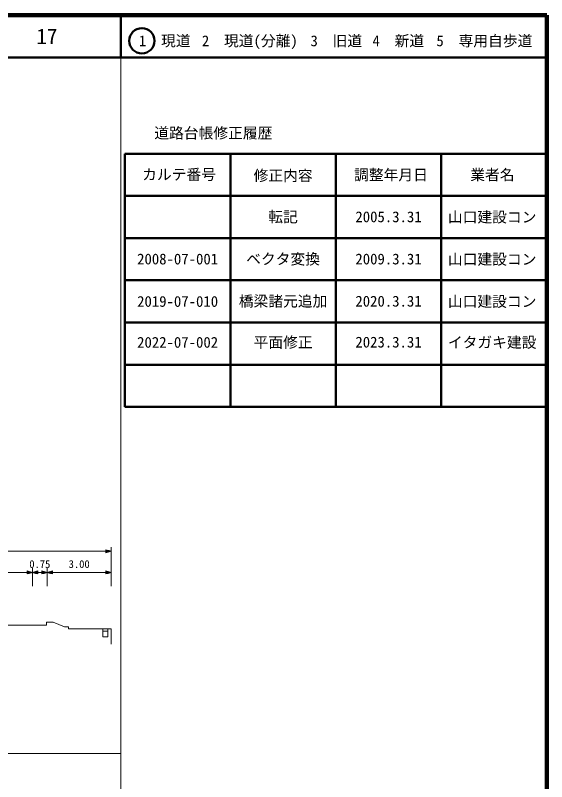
# Model space of a CAD drawing. Units: millimetres, scale not verified. Extents: x 40000 to 680000, y 20000 to 380000.
# Drawn here: x 554022 to 680000, y 198357 to 380000 of the extents above; entities that cross this region are included whole.
import ezdxf
from ezdxf.enums import TextEntityAlignment as Align

# ---------------------------------------------------------------- set-up
doc = ezdxf.new("R2010")
doc.units = ezdxf.units.MM
doc.header["$LTSCALE"] = 1000
for name, color, linetype, lineweight in [('M-BGD', 7, 'Continuous', 13), ('M-STR-HTXT', 7, 'Continuous', 13), ('M-TTL', 2, 'Continuous', 140), ('M-TTL-BAND', 7, 'Continuous', 13), ('M-TTL-FRAM', 2, 'Continuous', 50), ('M-TTL-LINE', 7, 'Continuous', 50)]:
    doc.layers.add(name, color=color, linetype=linetype, lineweight=lineweight)
doc.layers.add('M-TTL-TXT', color=7, linetype='Continuous')
doc.styles.add('ＭＳ ゴシック', font='')
doc.styles.get('ＭＳ ゴシック').set_extended_font_data('MS Gothic')

msp = doc.modelspace()

# ---------------------------------------------------------------- linework, layer by layer
at = {"layer": 'M-BGD'}
for p, q in [((561412, 235447), (561412, 236178)), ((561412, 236178), (562984, 236178)), ((562984, 236178), (565685, 235071)), ((524547, 235447), (561412, 235447)), ((565685, 235071), (566637, 235071)), ((566637, 235071), (566637, 234584)), ((566637, 234584), (576712, 234584)), ((574785, 232712), (574785, 234584)), ((575956, 234584), (575956, 232712)), ((576712, 234584), (576712, 230931)), ((574785, 234011), (575956, 234011)), ((575956, 232712), (574785, 232712))]:
    msp.add_line(p, q, dxfattribs=at)
at = {"layer": 'M-STR-HTXT'}
for p, q in [((525710, 252964), (558081, 252964)), ((558081, 252964), (561579, 252964)), ((561579, 252964), (575496, 252964)), ((576746, 252964), (575496, 253339)), ((575496, 253339), (575496, 252589)), ((575746, 253264), (575496, 253264)), ((575496, 253189), (575996, 253189)), ((576246, 253114), (575496, 253114)), ((575496, 253039), (576496, 253039)), ((576746, 252964), (575496, 252589)), ((576746, 252964), (575496, 252964)), ((575496, 252889), (576496, 252889)), ((576246, 252814), (575496, 252814)), ((575496, 252739), (575996, 252739)), ((575746, 252664), (575496, 252664)), ((576746, 244724), (576746, 253964)), ((558081, 244724), (558081, 248964)), ((561579, 244724), (561579, 248964)), ((526960, 247964), (556831, 247964)), ((558081, 247964), (556831, 248339)), ((556831, 248339), (556831, 247589)), ((557081, 248264), (556831, 248264)), ((556831, 248189), (557331, 248189)), ((557581, 248114), (556831, 248114)), ((556831, 248039), (557831, 248039)), ((558081, 247964), (556831, 247589)), ((558081, 247964), (556831, 247964)), ((556831, 247889), (557831, 247889)), ((557581, 247814), (556831, 247814)), ((556831, 247739), (557331, 247739)), ((557081, 247664), (556831, 247664)), ((558081, 247964), (559331, 248339)), ((558081, 247964), (559331, 247589)), ((558081, 247964), (559331, 247964)), ((559331, 248039), (558331, 248039)), ((559331, 247889), (558331, 247889)), ((558581, 248114), (559331, 248114)), ((558581, 247814), (559331, 247814)), ((559331, 248189), (558831, 248189)), ((559331, 247739), (558831, 247739)), ((559081, 248264), (559331, 248264)), ((559081, 247664), (559331, 247664)), ((559331, 247589), (559331, 248339)), ((559331, 247964), (560329, 247964)), ((561579, 247964), (560329, 248339)), ((560329, 248339), (560329, 247589)), ((560579, 248264), (560329, 248264)), ((560329, 248189), (560829, 248189)), ((561079, 248114), (560329, 248114)), ((560329, 248039), (561329, 248039)), ((561579, 247964), (560329, 247589)), ((561579, 247964), (560329, 247964)), ((560329, 247889), (561329, 247889)), ((561079, 247814), (560329, 247814)), ((560329, 247739), (560829, 247739)), ((560579, 247664), (560329, 247664)), ((561579, 247964), (562829, 248339)), ((561579, 247964), (562829, 247589)), ((561579, 247964), (562829, 247964)), ((562829, 248039), (561829, 248039)), ((562829, 247889), (561829, 247889)), ((562079, 248114), (562829, 248114)), ((562079, 247814), (562829, 247814)), ((562829, 248189), (562329, 248189)), ((562829, 247739), (562329, 247739)), ((562579, 248264), (562829, 248264)), ((562579, 247664), (562829, 247664)), ((562829, 247589), (562829, 248339)), ((562829, 247964), (575496, 247964)), ((576746, 247964), (575496, 248339)), ((575496, 248339), (575496, 247589)), ((575746, 248264), (575496, 248264)), ((575496, 248189), (575996, 248189)), ((576246, 248114), (575496, 248114)), ((575496, 248039), (576496, 248039)), ((576746, 247964), (575496, 247589)), ((576746, 247964), (575496, 247964)), ((575496, 247889), (576496, 247889)), ((576246, 247814), (575496, 247814)), ((575496, 247739), (575996, 247739)), ((575746, 247664), (575496, 247664))]:
    msp.add_line(p, q, dxfattribs=at)
at = {"layer": 'M-TTL'}
for p, q in [((680000, 380000), (40000, 380000)), ((680000, 20000), (680000, 380000))]:
    msp.add_line(p, q, dxfattribs=at)
at = {"layer": 'M-TTL-BAND'}
for p, q in [((579000, 20000), (579000, 370000)), ((40000, 205000), (579000, 205000))]:
    msp.add_line(p, q, dxfattribs=at)
at = {"layer": 'M-TTL-FRAM'}
for p, q in [((580000, 347197), (580000, 287197)), ((580000, 347197), (680000, 347197)), ((580000, 287197), (680000, 287197))]:
    msp.add_line(p, q, dxfattribs=at)
at = {"layer": 'M-TTL-LINE'}
for p, q in [((579000, 380000), (579000, 370000)), ((40000, 370000), (680000, 370000)), ((605000, 347197), (605000, 287197)), ((630000, 347197), (630000, 287197)), ((655000, 347197), (655000, 287197)), ((580000, 337197), (680000, 337197)), ((580000, 327197), (680000, 327197)), ((580000, 317197), (680000, 317197)), ((580000, 307197), (680000, 307197)), ((580000, 297197), (680000, 297197))]:
    msp.add_line(p, q, dxfattribs=at)
msp.add_circle((584031, 373958), 3000, dxfattribs=at)

# ---------------------------------------------------------------- texts
at = {"layer": 'M-STR-HTXT', "style": 'ＭＳ ゴシック'}
for s, p in [('0.75', (559830, 248464)), ('3.00', (569162, 248464))]:
    msp.add_text(s, height=1833, dxfattribs=at).set_placement(p, align=Align.BOTTOM_CENTER)
at = {"layer": 'M-TTL-TXT', "style": 'ＭＳ ゴシック'}
for s, height, p in [('17', 3666, (561497, 375000)), ('1\u3000現道', 2566, (589448, 373958)), ('2\u3000現道(分離)', 2566, (609619, 373958)), ('3\u3000旧道', 2566, (630121, 373958)), ('4\u3000新道', 2566, (644824, 373958)), ('5\u3000専用自歩道', 2566, (665228, 373958)), ('道路台帳修正履歴', 2566, (600968, 352113)), ('カルテ番号', 2566, (592839, 342277)), ('修正内容', 2566, (617509, 342023)), ('調整年月日', 2566, (643089, 342197)), ('業者名', 2566, (667134, 342197)), ('転記', 2566, (617500, 332245)), ('2005.3.31', 2566, (642500, 332245)), ('山口建設コン', 2566, (667077, 332189)), ('2008-07-001', 2566, (592500, 322245)), ('ベクタ変換', 2566, (617500, 322245)), ('2009.3.31', 2566, (642500, 322245)), ('山口建設コン', 2566, (667077, 322189)), ('2019-07-010', 2566, (592500, 312189)), ('橋梁諸元追加', 2566, (617500, 312245)), ('2020.3.31', 2566, (642500, 312245)), ('山口建設コン', 2566, (667077, 312189))]:
    msp.add_text(s, height=height, dxfattribs=at).set_placement(p, align=Align.MIDDLE_CENTER)
for s, p in [('2022-07-002', (592500, 300447)), ('平面修正', (617500, 300447)), ('2023.3.31', (642500, 300495)), ('イタガキ建設', (667077, 300439))]:
    msp.add_text(s, height=2566, dxfattribs=at).set_placement(p, align=Align.BOTTOM_CENTER)

doc.saveas('drawing.dxf')
